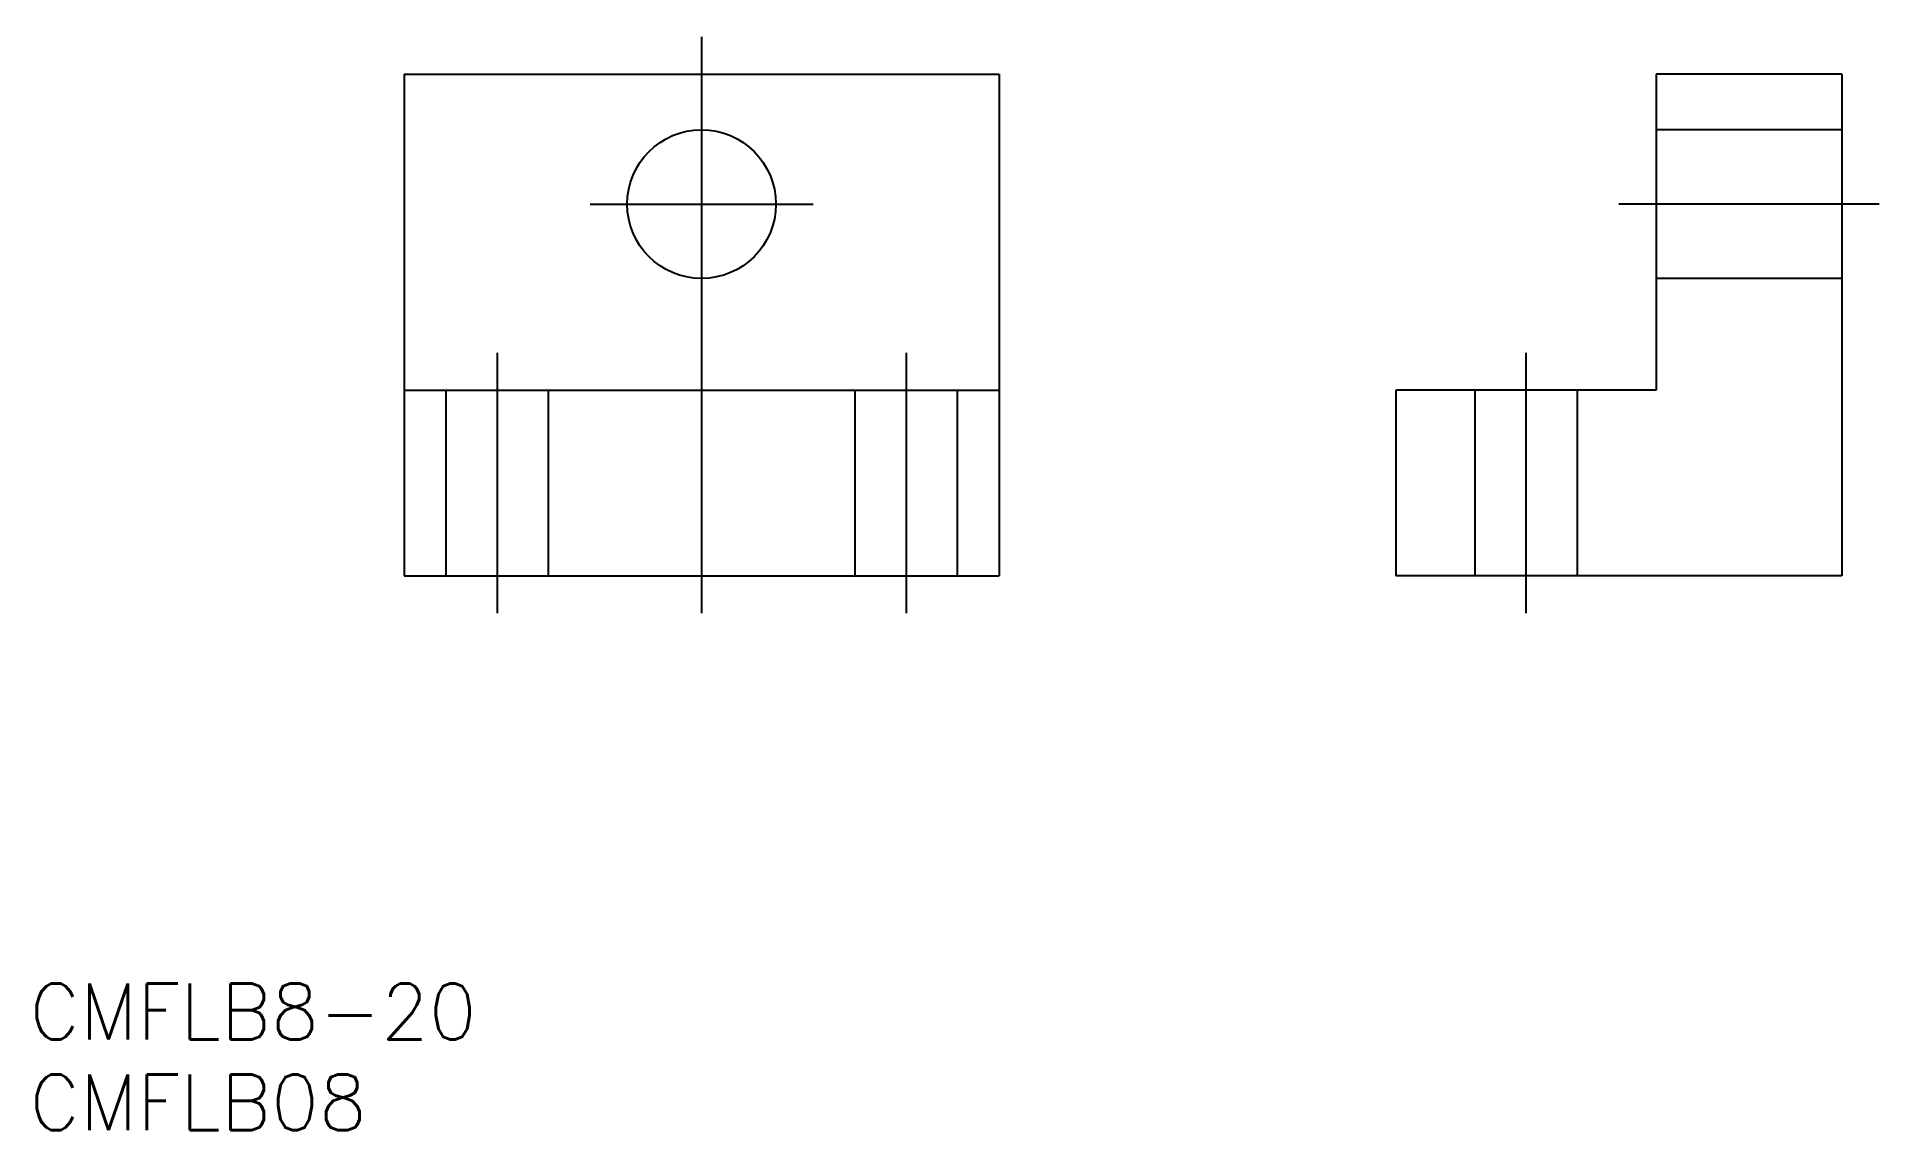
# Model space of a CAD drawing. Extents: x -35.8 to 63.3, y -49.8 to 9.
import ezdxf

# ---------------------------------------------------------------- set-up
doc = ezdxf.new("R2010")
doc.units = 0
doc.linetypes.add('CENTER', pattern=[50.8, 31.75, -6.35, 6.35, -6.35])
doc.linetypes.add('DASHED', pattern=[19.05, 12.7, -6.35])
doc.layers.get('0').update_dxf_attribs({"linetype": 'CONTINUOUS'})
doc.layers.add('CENTER', color=1, linetype='CENTER')
doc.styles.get("Standard").update_dxf_attribs({"font": 'txt.shx', "height": 3, "bigfont": 'bigfont.shx'})

msp = doc.modelspace()

# ---------------------------------------------------------------- linework, layer by layer
at = {"color": 7, "linetype": 'CONTINUOUS'}
for p, q in [((-16, 7), (-16, -20)), ((-16, 7), (16, 7)), ((16, 7), (16, -20)), ((61.347, 7), (51.347, 7)), ((51.347, 7), (51.347, -10)), ((61.347, 7), (61.347, -20)), ((-16, -10), (16, -10)), ((51.347, -10), (37.347, -10)), ((37.347, -10), (37.347, -20)), ((-16, -20), (16, -20)), ((61.347, -20), (37.347, -20))]:
    msp.add_line(p, q, dxfattribs=at)
at = {"color": 3, "linetype": 'DASHED'}
for p, q in [((61.347, 4), (51.347, 4)), ((61.347, -4), (51.347, -4)), ((-13.75, -10), (-13.75, -20)), ((-8.25, -10), (-8.25, -20)), ((8.25, -10), (8.25, -20)), ((13.75, -10), (13.75, -20)), ((41.597, -10), (41.597, -20)), ((47.097, -10), (47.097, -20))]:
    msp.add_line(p, q, dxfattribs=at)
at = {"color": 7, "linetype": 'CONTINUOUS'}
msp.add_circle((0, 0), 4, dxfattribs=at)
at = {"layer": 'CENTER', "color": 1, "linetype": 'CENTER'}
for p, q in [((0, 9), (0, -22)), ((-6, 0), (6, 0)), ((63.347, 0), (49.347, 0)), ((-11, -8), (-11, -22)), ((11, -8), (11, -22)), ((44.347, -8), (44.347, -22))]:
    msp.add_line(p, q, dxfattribs=at)

# ---------------------------------------------------------------- texts
at = {"color": 7, "linetype": 'CONTINUOUS'}
for s, p in [('CMFLB8-20', (-36.145, -44.937)), ('CMFLB08', (-36.145, -49.818))]:
    msp.add_text(s, height=3, dxfattribs=at).set_placement(p)

doc.saveas('drawing.dxf')
